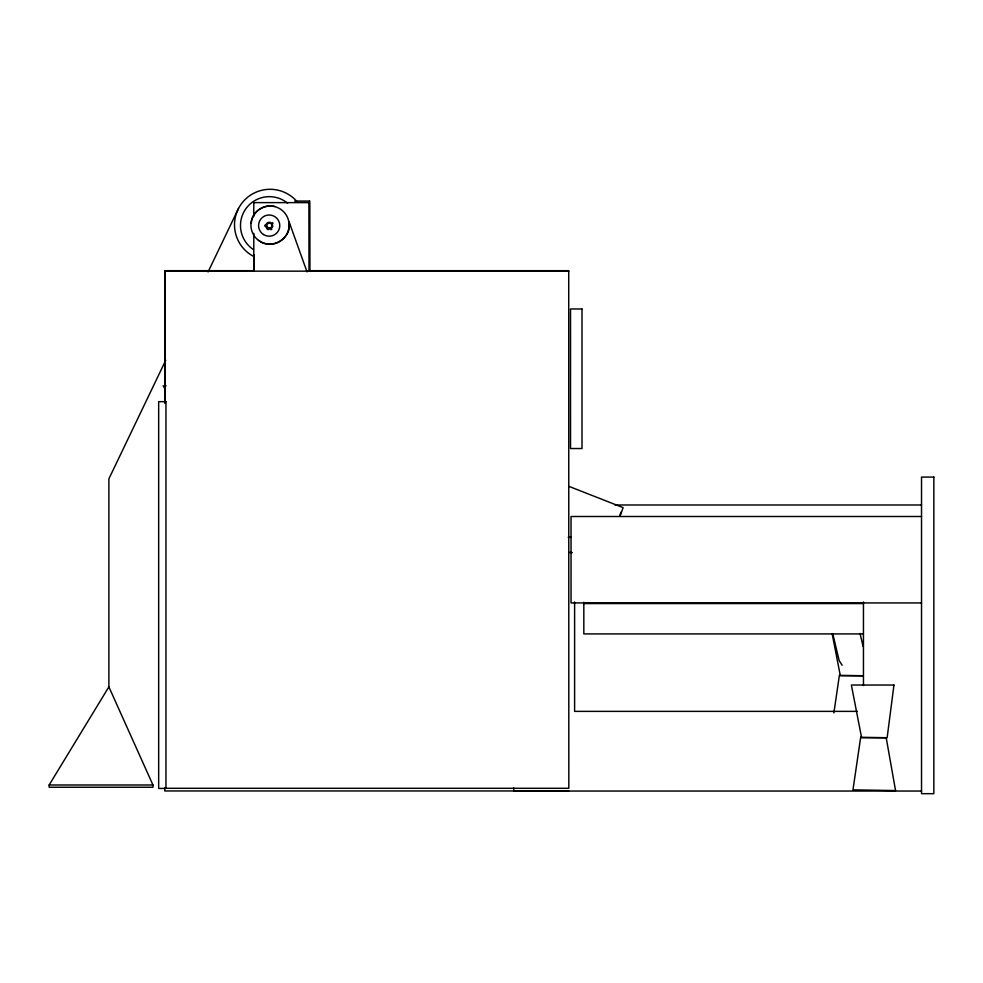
<?xml version="1.0" encoding="UTF-8"?>
<svg xmlns="http://www.w3.org/2000/svg" width="983" height="983" viewBox="0 0 983 983"><rect width="100%" height="100%" fill="white"/><g stroke="black" fill="none" stroke-linecap="round" stroke-linejoin="round"><path stroke-width="1.47" d="M251.255 223.313C251.795 211.91 264.009 203.641 274.884 206.491M833.891 712.872L839.384 675.333L863.209 675.739M568.985 486.376L623.124 507.633L620.212 515.768M619.831 515.252L621.145 512.045M165.746 360.245L108.88 478.844L108.88 686.871L152.955 784.987L152.955 787.236L49.15 787.236L49.15 784.987L108.88 686.871M208.064 271.972L238.476 208.531M294.703 201.06L309.731 201.06M253.725 202.621L309.424 202.621L309.424 271.185M253.491 270.681L164.726 270.681L164.726 402.661M308.576 270.681L568.727 270.681L568.825 788.292L164.837 788.292M568.825 271.161L164.837 271.161L164.837 403.128M166.152 385.815L163.117 385.815L165.402 389.342M614.94 504.992L921.55 504.992M921.526 516.505L571.037 516.505L571.037 602.935L921.526 602.935M583.828 603.562L863.369 603.562M863.369 633.924L583.828 633.924L583.828 602.235M862.128 675.739L840.33 675.739L832.146 633.605M857.348 711.373L574.613 711.373L574.613 601.952M49.15 784.987L152.955 784.987M568.727 790.959L164.726 790.959L164.726 787.887M921.55 791.045L513.753 791.045L513.753 787.985M568.186 537.222L571.246 537.394M568.924 552.421L572.29 552.593M258.959 240.516C271.849 250.788 292.639 237.714 289.002 221.568L307.028 271.873M842.124 665.245L839.138 660.49L832.822 633.961M860.002 633.408L863.172 646.667M863.455 601.952L863.455 685.532M309.62 201.06L309.731 271.148M309.326 202.621L309.326 271.185M254.019 254.732L254.019 271.247M253.823 202.621L253.725 216.42M253.823 233.29L253.725 271.296M253.749 256.477A35.585 35.585 0 0 1 242.482 202.424A35.585 35.585 0 0 1 297.702 202.437M253.454 249.596A28.851 28.851 0 0 1 246.131 208.384A28.851 28.851 0 0 1 287.675 203.223M271.836 229.211A4.62 4.62 0 0 1 270.718 229.666M268.322 229.666A4.62 4.62 0 0 1 267.204 229.211M265.054 226.397A4.62 4.62 0 0 1 264.894 225.205M272.709 226.483A3.821 3.821 0 0 1 265.496 224.91M272.524 222.662A3.821 3.821 0 0 1 272.955 223.571M893.965 685.04L887.145 737.705L861.612 737.705L851.376 685.04L893.965 685.04M860.666 737.311L852.974 789.853L895.55 790.565L886.199 737.729L860.666 737.311M581.997 308.969L570.521 308.969L570.521 448.531L581.997 448.531L581.997 308.969M165.955 401.666L158.668 401.666L158.668 788.44L165.955 788.44L165.955 401.666M933.85 477.087L921.526 477.087L921.526 793.674L933.85 793.674L933.85 477.087M257.546 239.594A19.107 19.107 0 0 0 288.781 228.67A19.107 19.107 0 0 0 263.714 207.081A19.107 19.107 0 0 0 257.546 239.594M267.597 227.368A2.519 2.519 0 0 0 271.812 226.237A2.519 2.519 0 0 0 268.728 223.141A2.519 2.519 0 0 0 267.597 227.368M263.469 234.532A10.604 10.604 0 0 0 279.774 226.065A10.604 10.604 0 0 0 264.304 216.186A10.604 10.604 0 0 0 263.469 234.532M267.548 228.535A3.367 3.367 0 0 0 272.586 225.623A3.367 3.367 0 0 0 267.548 222.711A3.367 3.367 0 0 0 267.548 228.535"/></g></svg>
